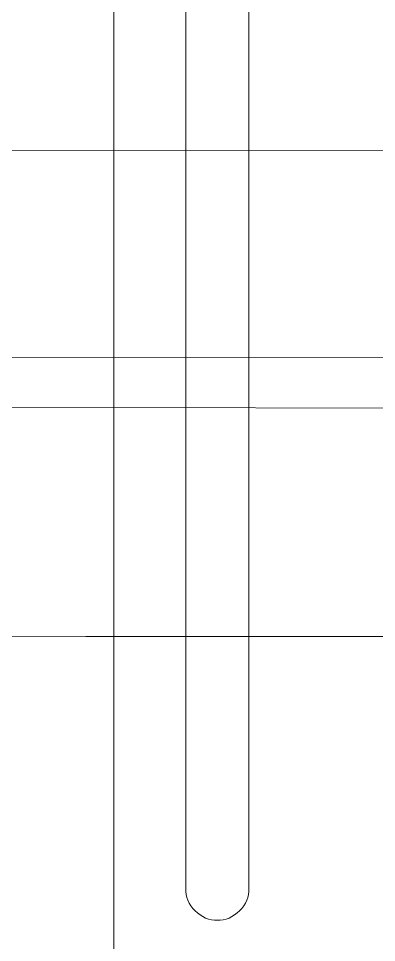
# Model space of a CAD drawing. Header units: millimetres. Extents: x 521 to 148073, y -17811 to 32040.
# Drawn here: x 65923.6 to 65957.9, y 20446.2 to 20534.4 of the extents above; entities that cross this region are included whole.
import ezdxf

# ---------------------------------------------------------------- set-up
doc = ezdxf.new("R2010")
doc.units = ezdxf.units.MM
doc.layers.add('Datové rozvody', color=6, linetype='Continuous')
doc.layers.add('PDF_Geometrie', color=7, linetype='Continuous', true_color=0xbdbdbd)

# ---------------------------------------------------------------- blocks, each defined once
blk = doc.blocks.new('projektor')
at = {"layer": 'PDF_Geometrie', "lineweight": 13}
for points in [[(86030.754, 14963.027), (86030.726, 15074.093)], [(86049.973, 14962.813), (86049.946, 15074.307)], [(86054.6, 14962.772), (86054.685, 15074.348)], [(85769.607, 15017.953), (85791.714, 15017.953), (86099.297, 15017.953)], [(86099.297, 15012.086), (85799.954, 15012.086), (85769.607, 15012.086)], [(86075.873, 15002.787), (86075.877, 15008.157)], [(85757.005, 15005.409), (86117.505, 15005.409)], [(86075.842, 14962.641), (86075.873, 15002.787)]]:
    blk.add_lwpolyline(points, dxfattribs=at)
blk.add_arc((-110787.847, 15174.792), 196863.794, 359.95150204, 359.96210498, dxfattribs=at)
for points in [[(86099.296, 15017.953), (86100.74, 15018.1), (86102.376, 15016.463), (86102.23, 15015.019)], [(86102.23, 15015.019), (86102.376, 15013.576), (86100.74, 15011.94), (86099.296, 15012.087)]]:
    blk.add_open_spline(points, degree=3, dxfattribs=at)

msp = doc.modelspace()

# ---------------------------------------------------------------- block references
at = {"layer": 'Datové rozvody', "xscale": 1.027900945623324, "yscale": 1.027900945623324, "zscale": 1.027900945623324, "rotation": 270.0000000000001}
msp.add_blockref('projektor', (50508.686, 108952.866), dxfattribs=at)

doc.saveas('drawing.dxf')
